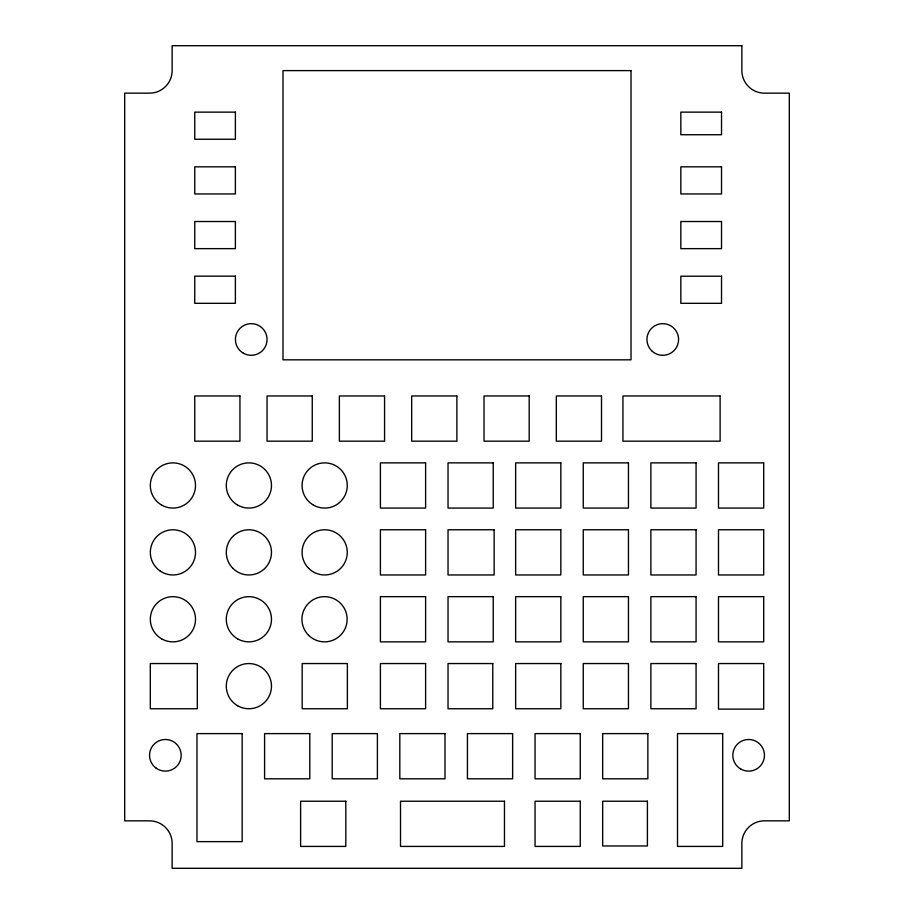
<?xml version="1.0" encoding="UTF-8"?>
<svg xmlns="http://www.w3.org/2000/svg" width="914" height="914" viewBox="0 0 914 914"><rect width="100%" height="100%" fill="white"/><g stroke="black" fill="none" stroke-linecap="round" stroke-linejoin="round"><path stroke-width="1.37" d="M741.86 45.7L172.14 45.7L172.14 70.561A22.599 22.599 0 0 1 149.542 93.159L124.681 93.159L124.681 820.841L149.542 820.841A22.599 22.599 0 0 1 172.14 843.439L172.14 868.3L741.86 868.3L741.86 843.439A22.599 22.599 0 0 1 764.458 820.841L789.319 820.841L789.319 93.159L764.458 93.159A22.599 22.599 0 0 1 741.86 70.561L741.86 45.7M631.014 70.606L282.986 70.606L282.986 359.83L631.014 359.83L631.014 70.606M235.389 112.136L194.739 112.136L194.739 139.259L235.389 139.259L235.389 112.136M721.523 112.136L680.839 112.136L680.839 134.735L721.523 134.735L721.523 112.136M235.389 166.828L194.739 166.828L194.739 193.951L235.389 193.951L235.389 166.828M721.523 166.828L680.839 166.828L680.839 193.951L721.523 193.951L721.523 166.828M235.389 221.519L194.739 221.519L194.739 248.642L235.389 248.642L235.389 221.519M721.523 221.519L680.839 221.519L680.839 248.642L721.523 248.642L721.523 221.519M235.389 276.154L194.739 276.154L194.739 303.322L235.389 303.322L235.389 276.154M721.523 276.211L680.839 276.211L680.839 303.322L721.523 303.322L721.523 276.211M239.936 395.979L194.739 395.979L194.739 441.176L239.936 441.176L239.936 395.979M312.257 395.979L267.059 395.979L267.059 441.176L312.257 441.176L312.257 395.979M384.566 395.979L339.368 395.979L339.368 441.176L384.566 441.176L384.566 395.979M456.886 395.979L411.688 395.979L411.688 441.176L456.886 441.176L456.886 395.979M529.206 395.979L484.009 395.979L484.009 441.176L529.206 441.176L529.206 395.979M601.515 395.979L556.318 395.979L556.318 441.176L601.515 441.176L601.515 395.979M720.118 395.979L622.937 395.979L622.937 441.176L720.118 441.176L720.118 395.979M425.616 462.872L380.407 462.872L380.407 508.07L425.616 508.07L425.616 462.872M493.229 462.872L448.031 462.872L448.031 508.07L493.229 508.07L493.229 462.872M560.842 462.872L515.645 462.872L515.645 508.07L560.842 508.07L560.842 462.872M628.455 462.872L583.258 462.872L583.258 508.07L628.455 508.07L628.455 462.872M696.068 462.872L650.871 462.872L650.871 508.07L696.068 508.07L696.068 462.872M763.693 462.872L718.495 462.872L718.495 508.07L763.693 508.07L763.693 462.872M425.616 529.766L380.407 529.766L380.407 574.963L425.616 574.963L425.616 529.766M494.131 529.766L448.031 529.766L448.031 574.963L494.131 574.963L494.131 529.766M560.842 529.766L515.645 529.766L515.645 574.963L560.842 574.963L560.842 529.766M628.455 529.766L583.258 529.766L583.258 574.963L628.455 574.963L628.455 529.766M696.068 529.766L650.871 529.766L650.871 574.963L696.068 574.963L696.068 529.766M763.693 529.766L718.495 529.766L718.495 574.963L763.693 574.963L763.693 529.766M425.616 596.659L380.407 596.659L380.407 641.856L425.616 641.856L425.616 596.659M493.229 596.659L448.031 596.659L448.031 641.856L493.229 641.856L493.229 596.659M560.842 596.659L515.645 596.659L515.645 641.856L560.842 641.856L560.842 596.659M628.455 596.659L583.258 596.659L583.258 641.856L628.455 641.856L628.455 596.659M696.068 596.659L650.871 596.659L650.871 641.856L696.068 641.856L696.068 596.659M763.693 596.659L718.495 596.659L718.495 641.856L763.693 641.856L763.693 596.659M197.321 663.553L150.307 663.553L150.307 708.75L197.321 708.75L197.321 663.553M347.377 663.553L302.18 663.553L302.18 708.75L347.377 708.75L347.377 663.553M425.616 663.553L380.407 663.553L380.407 708.75L425.616 708.75L425.616 663.553M492.772 663.553L448.031 663.553L448.031 708.75L492.772 708.75L492.772 663.553M560.842 663.553L515.645 663.553L515.645 708.75L560.842 708.75L560.842 663.553M628.455 663.553L583.258 663.553L583.258 708.75L628.455 708.75L628.455 663.553M696.068 663.553L650.871 663.553L650.871 708.75L696.068 708.75L696.068 663.553M763.693 663.553L718.495 663.553L718.495 709.115L763.693 709.115L763.693 663.553M242.164 733.611L196.967 733.611L196.967 841.634L242.164 841.634L242.164 733.611M309.789 733.611L264.592 733.611L264.592 778.808L309.789 778.808L309.789 733.611M377.402 733.611L332.205 733.611L332.205 778.808L377.402 778.808L377.402 733.611M445.015 733.611L399.818 733.611L399.818 778.808L445.015 778.808L445.015 733.611M512.628 733.611L467.431 733.611L467.431 778.808L512.628 778.808L512.628 733.611M580.253 733.611L535.056 733.611L535.056 778.808L580.253 778.808L580.253 733.611M647.866 733.611L602.669 733.611L602.669 778.808L647.866 778.808L647.866 733.611M722.7 733.611L677.503 733.611L677.503 846.421L722.7 846.421L722.7 733.611M345.812 801.224L300.615 801.224L300.615 846.421L345.812 846.421L345.812 801.224M504.471 801.224L400.515 801.224L400.515 846.421L504.471 846.421L504.471 801.224M580.253 801.224L535.056 801.224L535.056 846.421L580.253 846.421L580.253 801.224M647.409 801.224L602.669 801.224L602.669 845.976L647.409 845.976L647.409 801.224M740.728 769.005A15.824 15.824 0 0 0 764.458 755.307A15.824 15.824 0 0 0 740.728 741.608A15.824 15.824 0 0 0 740.728 769.005M243.33 353.181A15.824 15.824 0 0 0 267.059 339.482A15.824 15.824 0 0 0 243.33 325.784A15.824 15.824 0 0 0 243.33 353.181M651.659 350.748A15.824 15.824 0 0 0 678.074 343.481A15.824 15.824 0 0 0 658.56 324.23A15.824 15.824 0 0 0 651.659 350.748M156.168 768.183A15.824 15.824 0 0 0 181.109 756.826A15.824 15.824 0 0 0 158.808 740.911A15.824 15.824 0 0 0 156.168 768.183M237.583 638.829A22.599 22.599 0 0 0 271.481 619.258A22.599 22.599 0 0 0 237.583 599.687A22.599 22.599 0 0 0 237.583 638.829M308.692 568.348A22.599 22.599 0 0 0 346.497 558.214A22.599 22.599 0 0 0 318.826 530.543A22.599 22.599 0 0 0 308.692 568.348M308.555 635.241A22.599 22.599 0 0 0 346.36 625.107A22.599 22.599 0 0 0 318.678 597.436A22.599 22.599 0 0 0 308.555 635.241M237.583 705.722A22.599 22.599 0 0 0 271.481 686.151A22.599 22.599 0 0 0 237.583 666.58A22.599 22.599 0 0 0 237.583 705.722M161.618 638.829A22.599 22.599 0 0 0 195.516 619.258A22.599 22.599 0 0 0 161.618 599.687A22.599 22.599 0 0 0 161.618 638.829M161.618 505.042A22.599 22.599 0 0 0 195.516 485.471A22.599 22.599 0 0 0 161.618 465.9A22.599 22.599 0 0 0 161.618 505.042M313.376 505.042A22.599 22.599 0 0 0 347.274 485.471A22.599 22.599 0 0 0 313.376 465.9A22.599 22.599 0 0 0 313.376 505.042M160.293 571.101A22.599 22.599 0 0 0 195.47 553.941A22.599 22.599 0 0 0 163.012 532.062A22.599 22.599 0 0 0 160.293 571.101M232.91 568.348A22.599 22.599 0 0 0 270.715 558.214A22.599 22.599 0 0 0 243.033 530.543A22.599 22.599 0 0 0 232.91 568.348M237.583 505.042A22.599 22.599 0 0 0 271.481 485.471A22.599 22.599 0 0 0 237.583 465.9A22.599 22.599 0 0 0 237.583 505.042"/></g></svg>
